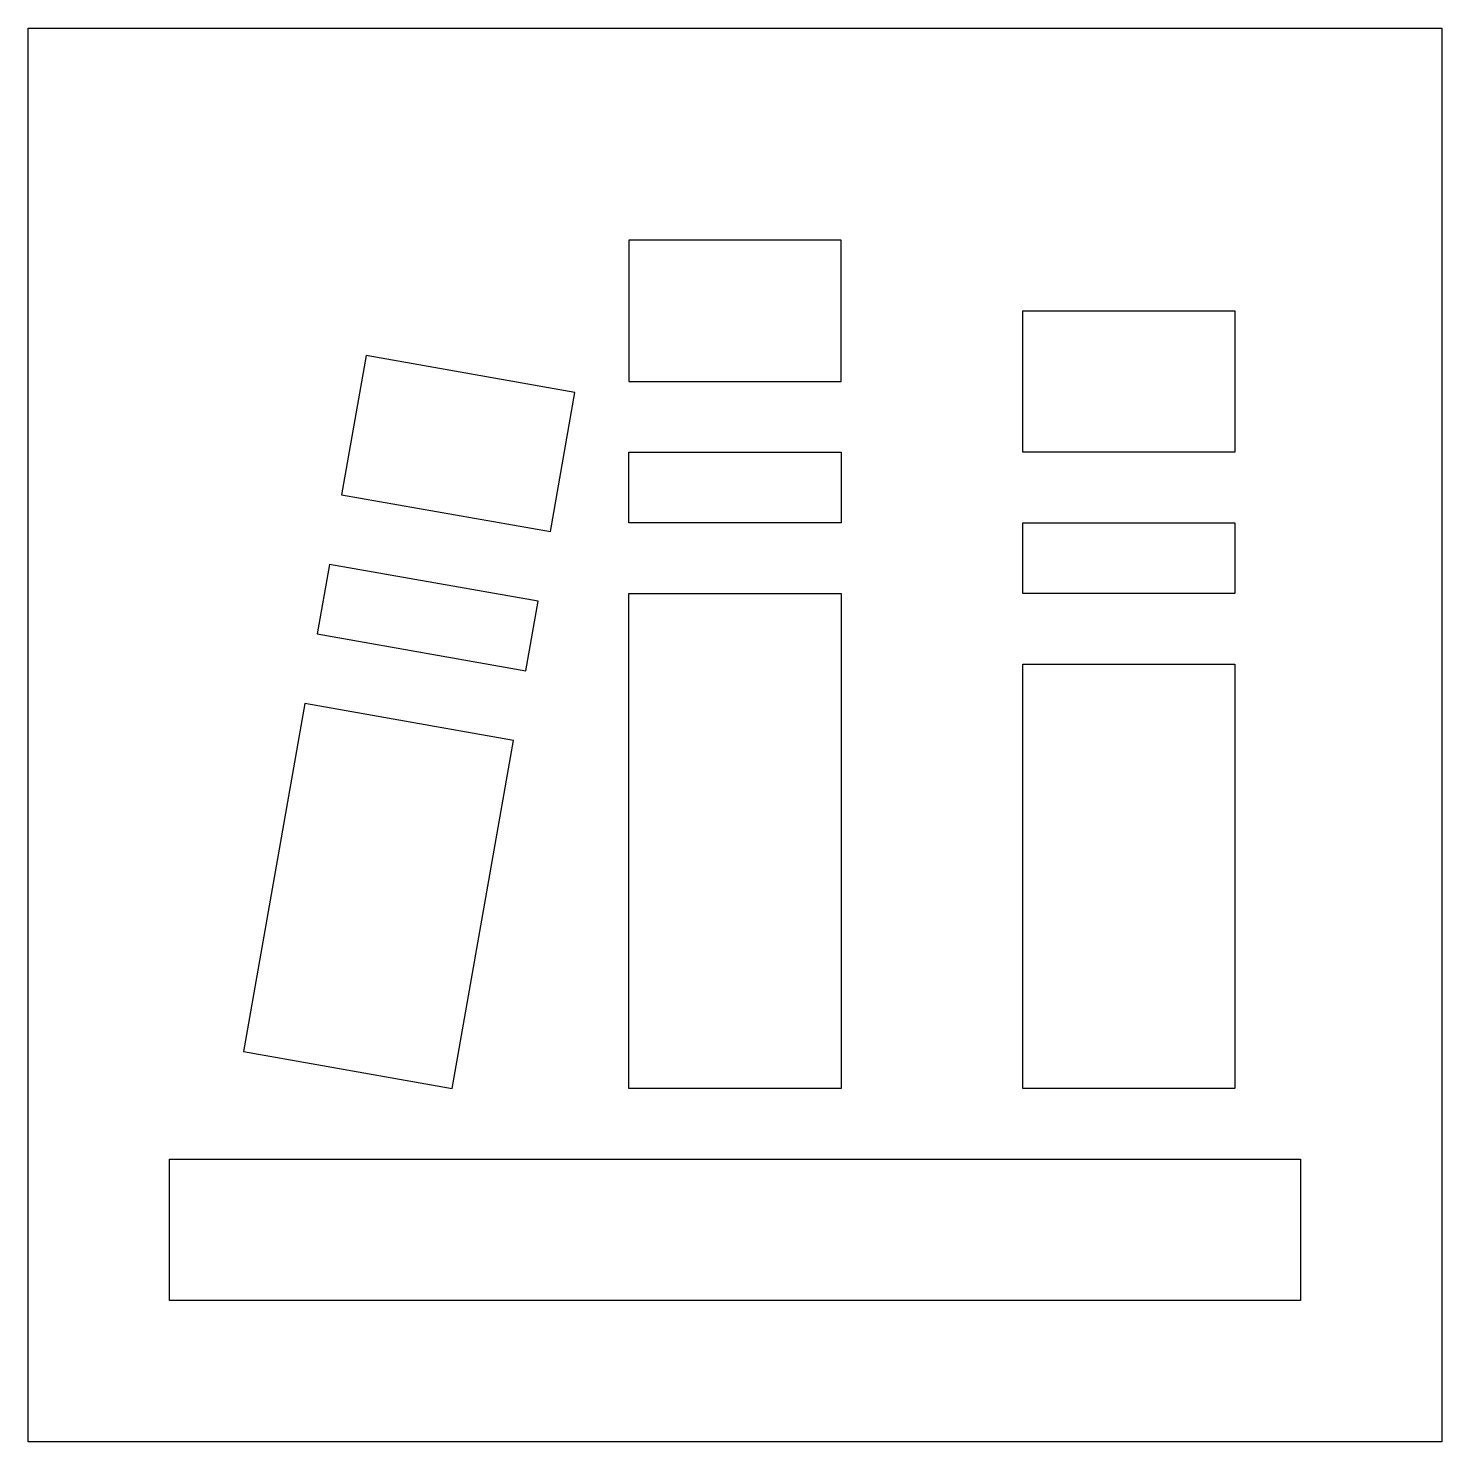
# Model space of a CAD drawing. Header units: millimetres. Extents: x 0 to 100, y 0 to 100.
import ezdxf

# ---------------------------------------------------------------- set-up
doc = ezdxf.new("R2010")
doc.units = ezdxf.units.MM
doc.layers.add('1', color=7, linetype='Continuous')

msp = doc.modelspace()

# ---------------------------------------------------------------- linework, layer by layer
at = {"layer": '1'}
for points in [[(0, 100), (100, 100), (100, 0), (0, 0)], [(70.36, 80), (85.36, 80), (85.36, 70), (70.36, 70)], [(42.5, 70), (57.5, 70), (57.5, 65), (42.5, 65)], [(70.36, 65), (85.36, 65), (85.36, 60), (70.36, 60)], [(42.5, 60), (57.5, 60), (57.5, 25), (42.5, 25)], [(70.36, 55), (85.36, 55), (85.36, 25), (70.36, 25)], [(10, 20), (90, 20), (90, 10), (10, 10)]]:
    msp.add_lwpolyline(points, close=True, dxfattribs=at)
for points in [[(42.5, 85), (42.5, 75), (57.5, 75), (57.5, 85), (42.5, 85)], [(23.91, 76.85), (22.17, 67), (36.95, 64.39), (38.68, 74.24), (23.91, 76.85)], [(21.31, 62.07), (20.44, 57.15), (35.21, 54.54), (36.08, 59.47), (21.31, 62.07)], [(19.57, 52.22), (15.23, 27.6), (30, 25), (34.34, 49.62), (19.57, 52.22)]]:
    msp.add_lwpolyline(points, dxfattribs=at)

doc.saveas('drawing.dxf')
